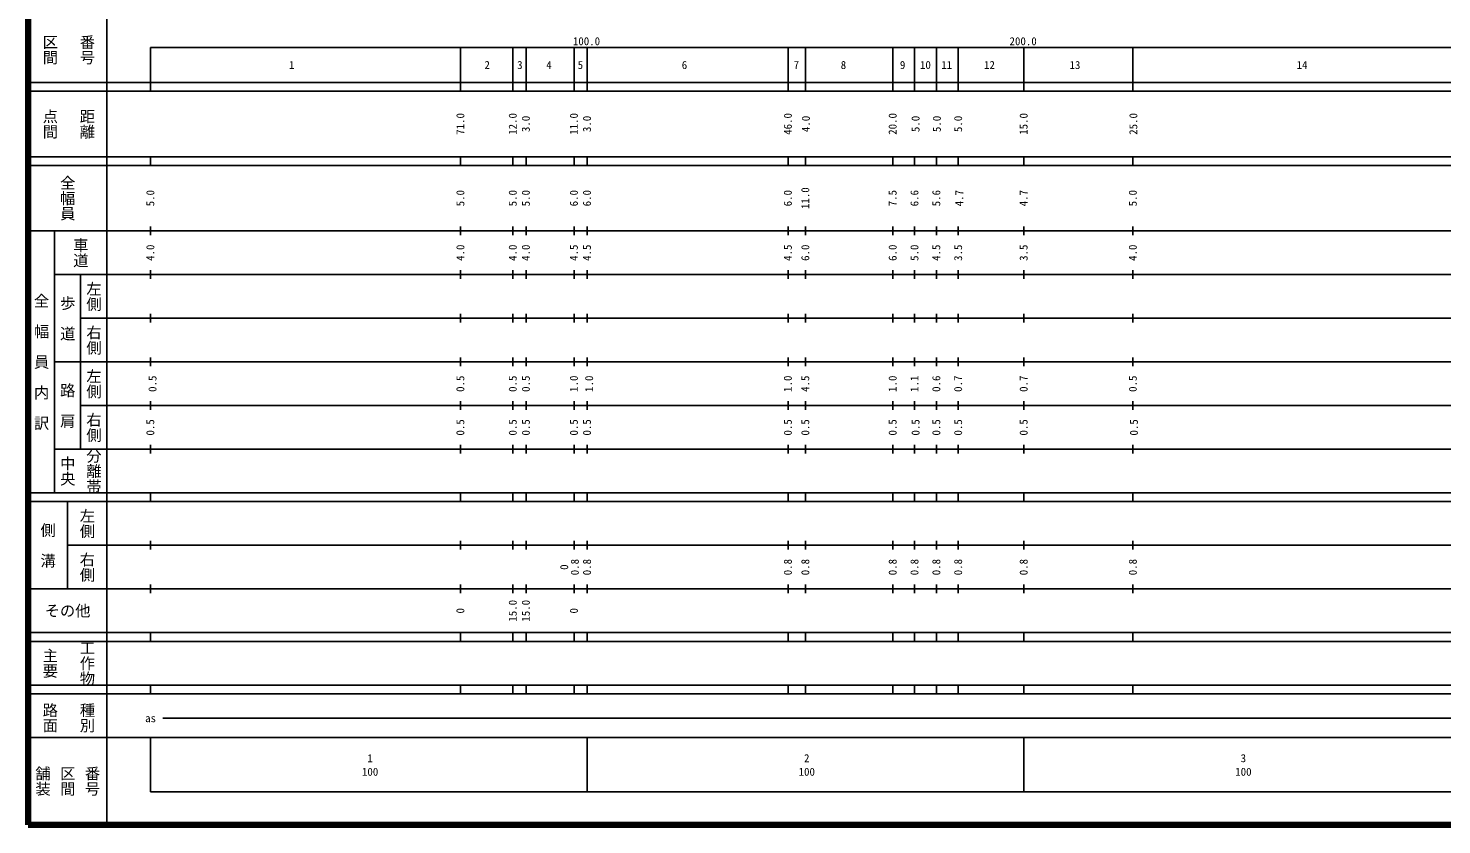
# Model space of a CAD drawing. Units: millimetres on the paper, enlarged 1000 times. Extents: x 40000 to 680000, y 20000 to 380000.
# Drawn here: x 40000 to 363711, y 20000 to 202409 of the extents above; entities that cross this region are included whole.
import ezdxf
from ezdxf.enums import TextEntityAlignment as Align

# ---------------------------------------------------------------- set-up
doc = ezdxf.new("R2010")
doc.units = ezdxf.units.MM
doc.header["$LTSCALE"] = 1000
doc.layers.add('M-TTL', color=2, linetype='Continuous', lineweight=140)
doc.layers.add('M-TTL-BAND', color=7, linetype='Continuous', lineweight=25)
doc.styles.add('@ＭＳ ゴシック', font='')
doc.styles.add('ＭＳ ゴシック', font='')
doc.styles.get('@ＭＳ ゴシック').set_extended_font_data('@MS Gothic')
doc.styles.get('ＭＳ ゴシック').set_extended_font_data('MS Gothic')

msp = doc.modelspace()

# ---------------------------------------------------------------- linework, layer by layer
at = {"layer": 'M-TTL'}
for p, q in [((40000, 380000), (40000, 20000)), ((40000, 20000), (680000, 20000))]:
    msp.add_line(p, q, dxfattribs=at)
at = {"layer": 'M-TTL-BAND'}
for p, q in [((58000, 370000), (58000, 20000)), ((68000, 198000), (579000, 198000)), ((68000, 198000), (68000, 188000)), ((139000, 198000), (139000, 188000)), ((151000, 198000), (151000, 188000)), ((154000, 198000), (154000, 188000)), ((165000, 198000), (165000, 188000)), ((168000, 198000), (168000, 188000)), ((214000, 198000), (214000, 188000)), ((218000, 198000), (218000, 188000)), ((238000, 198000), (238000, 188000)), ((243000, 198000), (243000, 188000)), ((248000, 198000), (248000, 188000)), ((253000, 198000), (253000, 188000)), ((268000, 198000), (268000, 188000)), ((293000, 198000), (293000, 188000)), ((40000, 190000), (579000, 190000)), ((40000, 188000), (579000, 188000)), ((40000, 173000), (579000, 173000)), ((68000, 171000), (68000, 173000)), ((139000, 173000), (139000, 171000)), ((151000, 173000), (151000, 171000)), ((154000, 173000), (154000, 171000)), ((165000, 173000), (165000, 171000)), ((168000, 171000), (168000, 173000)), ((214000, 173000), (214000, 171000)), ((218000, 173000), (218000, 171000)), ((238000, 173000), (238000, 171000)), ((243000, 173000), (243000, 171000)), ((248000, 173000), (248000, 171000)), ((253000, 173000), (253000, 171000)), ((268000, 171000), (268000, 173000)), ((293000, 173000), (293000, 171000)), ((40000, 171000), (579000, 171000)), ((40000, 156000), (579000, 156000)), ((46000, 96000), (46000, 156000)), ((68000, 155000), (68000, 157000)), ((139000, 157000), (139000, 155000)), ((151000, 157000), (151000, 155000)), ((154000, 157000), (154000, 155000)), ((165000, 157000), (165000, 155000)), ((168000, 155000), (168000, 157000)), ((214000, 157000), (214000, 155000)), ((218000, 157000), (218000, 155000)), ((238000, 157000), (238000, 155000)), ((243000, 157000), (243000, 155000)), ((248000, 157000), (248000, 155000)), ((253000, 157000), (253000, 155000)), ((268000, 155000), (268000, 157000)), ((293000, 157000), (293000, 155000)), ((46000, 146000), (579000, 146000)), ((52000, 146000), (52000, 106000)), ((68000, 145000), (68000, 147000)), ((139000, 147000), (139000, 145000)), ((151000, 147000), (151000, 145000)), ((154000, 147000), (154000, 145000)), ((165000, 147000), (165000, 145000)), ((168000, 145000), (168000, 147000)), ((214000, 147000), (214000, 145000)), ((218000, 147000), (218000, 145000)), ((238000, 147000), (238000, 145000)), ((243000, 147000), (243000, 145000)), ((248000, 147000), (248000, 145000)), ((253000, 147000), (253000, 145000)), ((268000, 145000), (268000, 147000)), ((293000, 147000), (293000, 145000)), ((52000, 136000), (579000, 136000)), ((68000, 135000), (68000, 137000)), ((139000, 137000), (139000, 135000)), ((151000, 137000), (151000, 135000)), ((154000, 137000), (154000, 135000)), ((165000, 137000), (165000, 135000)), ((168000, 135000), (168000, 137000)), ((214000, 137000), (214000, 135000)), ((218000, 137000), (218000, 135000)), ((238000, 137000), (238000, 135000)), ((243000, 137000), (243000, 135000)), ((248000, 137000), (248000, 135000)), ((253000, 137000), (253000, 135000)), ((268000, 135000), (268000, 137000)), ((293000, 137000), (293000, 135000)), ((68000, 125000), (68000, 127000)), ((139000, 127000), (139000, 125000)), ((151000, 127000), (151000, 125000)), ((154000, 127000), (154000, 125000)), ((165000, 127000), (165000, 125000)), ((168000, 125000), (168000, 127000)), ((214000, 127000), (214000, 125000)), ((218000, 127000), (218000, 125000)), ((238000, 127000), (238000, 125000)), ((243000, 127000), (243000, 125000)), ((248000, 127000), (248000, 125000)), ((253000, 127000), (253000, 125000)), ((268000, 125000), (268000, 127000)), ((293000, 127000), (293000, 125000)), ((46000, 126000), (579000, 126000)), ((68000, 115000), (68000, 117000)), ((139000, 117000), (139000, 115000)), ((151000, 117000), (151000, 115000)), ((154000, 117000), (154000, 115000)), ((165000, 117000), (165000, 115000)), ((168000, 115000), (168000, 117000)), ((214000, 117000), (214000, 115000)), ((218000, 117000), (218000, 115000)), ((238000, 117000), (238000, 115000)), ((243000, 117000), (243000, 115000)), ((248000, 117000), (248000, 115000)), ((253000, 117000), (253000, 115000)), ((268000, 115000), (268000, 117000)), ((293000, 117000), (293000, 115000)), ((52000, 116000), (579000, 116000)), ((68000, 105000), (68000, 107000)), ((139000, 107000), (139000, 105000)), ((151000, 107000), (151000, 105000)), ((154000, 107000), (154000, 105000)), ((165000, 107000), (165000, 105000)), ((168000, 105000), (168000, 107000)), ((214000, 107000), (214000, 105000)), ((218000, 107000), (218000, 105000)), ((238000, 107000), (238000, 105000)), ((243000, 107000), (243000, 105000)), ((248000, 107000), (248000, 105000)), ((253000, 107000), (253000, 105000)), ((268000, 105000), (268000, 107000)), ((293000, 107000), (293000, 105000)), ((46000, 106000), (579000, 106000)), ((40000, 96000), (579000, 96000)), ((40000, 94000), (579000, 94000)), ((49000, 94000), (49000, 74000)), ((68000, 94000), (68000, 96000)), ((139000, 96000), (139000, 94000)), ((151000, 96000), (151000, 94000)), ((154000, 96000), (154000, 94000)), ((165000, 96000), (165000, 94000)), ((168000, 94000), (168000, 96000)), ((214000, 96000), (214000, 94000)), ((218000, 96000), (218000, 94000)), ((238000, 96000), (238000, 94000)), ((243000, 96000), (243000, 94000)), ((248000, 96000), (248000, 94000)), ((253000, 96000), (253000, 94000)), ((268000, 94000), (268000, 96000)), ((293000, 96000), (293000, 94000)), ((68000, 83000), (68000, 85000)), ((139000, 85000), (139000, 83000)), ((151000, 85000), (151000, 83000)), ((154000, 85000), (154000, 83000)), ((165000, 85000), (165000, 83000)), ((168000, 83000), (168000, 85000)), ((214000, 85000), (214000, 83000)), ((218000, 85000), (218000, 83000)), ((238000, 85000), (238000, 83000)), ((243000, 85000), (243000, 83000)), ((248000, 85000), (248000, 83000)), ((253000, 85000), (253000, 83000)), ((268000, 83000), (268000, 85000)), ((293000, 85000), (293000, 83000)), ((49000, 84000), (579000, 84000)), ((68000, 73000), (68000, 75000)), ((139000, 75000), (139000, 73000)), ((151000, 75000), (151000, 73000)), ((154000, 75000), (154000, 73000)), ((165000, 75000), (165000, 73000)), ((168000, 73000), (168000, 75000)), ((214000, 75000), (214000, 73000)), ((218000, 75000), (218000, 73000)), ((238000, 75000), (238000, 73000)), ((243000, 75000), (243000, 73000)), ((248000, 75000), (248000, 73000)), ((253000, 75000), (253000, 73000)), ((268000, 73000), (268000, 75000)), ((293000, 75000), (293000, 73000)), ((40000, 74000), (579000, 74000)), ((40000, 64000), (579000, 64000)), ((40000, 62000), (579000, 62000)), ((68000, 62000), (68000, 64000)), ((139000, 64000), (139000, 62000)), ((151000, 64000), (151000, 62000)), ((154000, 64000), (154000, 62000)), ((165000, 64000), (165000, 62000)), ((168000, 62000), (168000, 64000)), ((214000, 64000), (214000, 62000)), ((218000, 64000), (218000, 62000)), ((238000, 64000), (238000, 62000)), ((243000, 64000), (243000, 62000)), ((248000, 64000), (248000, 62000)), ((253000, 64000), (253000, 62000)), ((268000, 62000), (268000, 64000)), ((293000, 64000), (293000, 62000)), ((40000, 52000), (579000, 52000)), ((68000, 50000), (68000, 52000)), ((139000, 52000), (139000, 50000)), ((151000, 52000), (151000, 50000)), ((154000, 52000), (154000, 50000)), ((165000, 52000), (165000, 50000)), ((168000, 50000), (168000, 52000)), ((214000, 52000), (214000, 50000)), ((218000, 52000), (218000, 50000)), ((238000, 52000), (238000, 50000)), ((243000, 52000), (243000, 50000)), ((248000, 52000), (248000, 50000)), ((253000, 52000), (253000, 50000)), ((268000, 50000), (268000, 52000)), ((293000, 52000), (293000, 50000)), ((40000, 50000), (579000, 50000)), ((70805, 44406), (565903, 44406)), ((40000, 40000), (579000, 40000)), ((68000, 40000), (68000, 27500)), ((168000, 40000), (168000, 27500)), ((268000, 40000), (268000, 27500)), ((68000, 27500), (579000, 27500))]:
    msp.add_line(p, q, dxfattribs=at)

# ---------------------------------------------------------------- texts
for s, height, rotation, style, p in [('番号', 2566, 270, '@ＭＳ ゴシック', (53500, 197500)), ('区間', 2566, 270, '@ＭＳ ゴシック', (45000, 197500)), ('点間', 2566, 270, '@ＭＳ ゴシック', (45000, 180500)), ('距離', 2566, 270, '@ＭＳ ゴシック', (53500, 180500)), ('71.0', 1833, 90, 'ＭＳ ゴシック', (138943, 180500)), ('12.0', 1833, 90, 'ＭＳ ゴシック', (150943, 180500)), ('3.0', 1833, 90, 'ＭＳ ゴシック', (153943, 180500)), ('11.0', 1833, 90, 'ＭＳ ゴシック', (164944, 180500)), ('3.0', 1833, 90, 'ＭＳ ゴシック', (167943, 180500)), ('46.0', 1833, 90, 'ＭＳ ゴシック', (213946, 180500)), ('4.0', 1833, 90, 'ＭＳ ゴシック', (218071, 180500)), ('20.0', 1833, 90, 'ＭＳ ゴシック', (237947, 180500)), ('5.0', 1833, 90, 'ＭＳ ゴシック', (243197, 180500)), ('5.0', 1833, 90, 'ＭＳ ゴシック', (248072, 180500)), ('5.0', 1833, 90, 'ＭＳ ゴシック', (252947, 180500)), ('15.0', 1833, 90, 'ＭＳ ゴシック', (267948, 180500)), ('25.0', 1833, 90, 'ＭＳ ゴシック', (293074, 180500)), ('全幅員', 2566, 270, '@ＭＳ ゴシック', (49000, 163500)), ('5.0', 1833, 90, 'ＭＳ ゴシック', (67940, 163500)), ('5.0', 1833, 90, 'ＭＳ ゴシック', (138943, 163500)), ('5.0', 1833, 90, 'ＭＳ ゴシック', (150943, 163500)), ('5.0', 1833, 90, 'ＭＳ ゴシック', (153943, 163500)), ('6.0', 1833, 90, 'ＭＳ ゴシック', (164944, 163500)), ('6.0', 1833, 90, 'ＭＳ ゴシック', (167940, 163500)), ('6.0', 1833, 90, 'ＭＳ ゴシック', (213946, 163500)), ('11.0', 1833, 90, 'ＭＳ ゴシック', (217946, 163500)), ('7.5', 1833, 90, 'ＭＳ ゴシック', (237947, 163500)), ('6.6', 1833, 90, 'ＭＳ ゴシック', (242947, 163500)), ('5.6', 1833, 90, 'ＭＳ ゴシック', (247947, 163500)), ('4.7', 1833, 90, 'ＭＳ ゴシック', (253197, 163500)), ('4.7', 1833, 90, 'ＭＳ ゴシック', (267948, 163500)), ('5.0', 1833, 90, 'ＭＳ ゴシック', (292948, 163500)), ('車道', 2566, 270, '@ＭＳ ゴシック', (52000, 151000)), ('4.0', 1833, 90, 'ＭＳ ゴシック', (67940, 151000)), ('4.0', 1833, 90, 'ＭＳ ゴシック', (138943, 151000)), ('4.0', 1833, 90, 'ＭＳ ゴシック', (150943, 151000)), ('4.0', 1833, 90, 'ＭＳ ゴシック', (153943, 151000)), ('4.5', 1833, 90, 'ＭＳ ゴシック', (164944, 151000)), ('4.5', 1833, 90, 'ＭＳ ゴシック', (167940, 151000)), ('4.5', 1833, 90, 'ＭＳ ゴシック', (213946, 151000)), ('6.0', 1833, 90, 'ＭＳ ゴシック', (217946, 151000)), ('6.0', 1833, 90, 'ＭＳ ゴシック', (237947, 151000)), ('5.0', 1833, 90, 'ＭＳ ゴシック', (242947, 151000)), ('4.5', 1833, 90, 'ＭＳ ゴシック', (247947, 151000)), ('3.5', 1833, 90, 'ＭＳ ゴシック', (252947, 151000)), ('3.5', 1833, 90, 'ＭＳ ゴシック', (267948, 151000)), ('4.0', 1833, 90, 'ＭＳ ゴシック', (292948, 151000)), ('左側', 2566, 270, '@ＭＳ ゴシック', (55000, 141000)), ('全\u3000幅\u3000員\u3000内\u3000訳', 2566, 270, '@ＭＳ ゴシック', (43000, 126000)), ('歩\u3000道', 2566, 270, '@ＭＳ ゴシック', (49000, 136000)), ('右側', 2566, 270, '@ＭＳ ゴシック', (55000, 131000)), ('左側', 2566, 270, '@ＭＳ ゴシック', (55000, 121000)), ('路\u3000肩', 2566, 270, '@ＭＳ ゴシック', (49000, 116000)), ('0.5', 1833, 90, 'ＭＳ ゴシック', (68440, 121000)), ('0.5', 1833, 90, 'ＭＳ ゴシック', (138943, 121000)), ('0.5', 1833, 90, 'ＭＳ ゴシック', (150943, 121000)), ('0.5', 1833, 90, 'ＭＳ ゴシック', (153943, 121000)), ('1.0', 1833, 90, 'ＭＳ ゴシック', (164944, 121000)), ('1.0', 1833, 90, 'ＭＳ ゴシック', (168440, 121000)), ('1.0', 1833, 90, 'ＭＳ ゴシック', (213946, 121000)), ('4.5', 1833, 90, 'ＭＳ ゴシック', (217946, 121000)), ('1.0', 1833, 90, 'ＭＳ ゴシック', (237947, 121000)), ('1.1', 1833, 90, 'ＭＳ ゴシック', (242947, 121000)), ('0.6', 1833, 90, 'ＭＳ ゴシック', (247947, 121000)), ('0.7', 1833, 90, 'ＭＳ ゴシック', (252947, 121000)), ('0.7', 1833, 90, 'ＭＳ ゴシック', (267948, 121000)), ('0.5', 1833, 90, 'ＭＳ ゴシック', (292948, 121000)), ('右側', 2566, 270, '@ＭＳ ゴシック', (55000, 111000)), ('0.5', 1833, 90, 'ＭＳ ゴシック', (67940, 111000)), ('0.5', 1833, 90, 'ＭＳ ゴシック', (138943, 111000)), ('0.5', 1833, 90, 'ＭＳ ゴシック', (150943, 111000)), ('0.5', 1833, 90, 'ＭＳ ゴシック', (153943, 111000)), ('0.5', 1833, 90, 'ＭＳ ゴシック', (164944, 111000)), ('0.5', 1833, 90, 'ＭＳ ゴシック', (167940, 111000)), ('0.5', 1833, 90, 'ＭＳ ゴシック', (213946, 111000)), ('0.5', 1833, 90, 'ＭＳ ゴシック', (217946, 111000)), ('0.5', 1833, 90, 'ＭＳ ゴシック', (237947, 111000)), ('0.5', 1833, 90, 'ＭＳ ゴシック', (243197, 111000)), ('0.5', 1833, 90, 'ＭＳ ゴシック', (247947, 111000)), ('0.5', 1833, 90, 'ＭＳ ゴシック', (252947, 111000)), ('0.5', 1833, 90, 'ＭＳ ゴシック', (267948, 111000)), ('0.5', 1833, 90, 'ＭＳ ゴシック', (293199, 111000)), ('中央', 2566, 270, '@ＭＳ ゴシック', (49000, 101000)), ('分離帯', 2566, 270, '@ＭＳ ゴシック', (55000, 101000)), ('左側', 2566, 270, '@ＭＳ ゴシック', (53500, 89000)), ('側\u3000溝', 2566, 270, '@ＭＳ ゴシック', (44500, 84000)), ('右側', 2566, 270, '@ＭＳ ゴシック', (53500, 79000)), ('0', 1833, 90, 'ＭＳ ゴシック', (162736, 79000)), ('0.8', 1833, 90, 'ＭＳ ゴシック', (165158, 79000)), ('0.8', 1833, 90, 'ＭＳ ゴシック', (167946, 79000)), ('0.8', 1833, 90, 'ＭＳ ゴシック', (213946, 79000)), ('0.8', 1833, 90, 'ＭＳ ゴシック', (217946, 79000)), ('0.8', 1833, 90, 'ＭＳ ゴシック', (237947, 79000)), ('0.8', 1833, 90, 'ＭＳ ゴシック', (242947, 79000)), ('0.8', 1833, 90, 'ＭＳ ゴシック', (247947, 79000)), ('0.8', 1833, 90, 'ＭＳ ゴシック', (252947, 79000)), ('0.8', 1833, 90, 'ＭＳ ゴシック', (267948, 79000)), ('0.8', 1833, 90, 'ＭＳ ゴシック', (292948, 79000)), ('15.0', 1833, 90, 'ＭＳ ゴシック', (150943, 69000)), ('15.0', 1833, 90, 'ＭＳ ゴシック', (153943, 69000)), ('0', 1833, 90, 'ＭＳ ゴシック', (138943, 69000)), ('0', 1833, 90, 'ＭＳ ゴシック', (164944, 69000)), ('工作物', 2566, 270, '@ＭＳ ゴシック', (53500, 57000)), ('主要', 2566, 270, '@ＭＳ ゴシック', (45000, 57000)), ('路面', 2566, 270, '@ＭＳ ゴシック', (45000, 44500)), ('種別', 2566, 270, '@ＭＳ ゴシック', (53500, 44500)), ('舗装', 2566, 270, '@ＭＳ ゴシック', (43333, 30000)), ('区間', 2566, 270, '@ＭＳ ゴシック', (49000, 30000)), ('番号', 2566, 270, '@ＭＳ ゴシック', (54667, 30000))]:
    msp.add_text(s, height=height, rotation=rotation, dxfattribs=dict(at, style=style)).set_placement(p, align=Align.MIDDLE_CENTER)
at = {"layer": 'M-TTL-BAND', "style": 'ＭＳ ゴシック'}
for s, height, p in [('100.0', 1833, (167844, 199445)), ('200.0', 1833, (267844, 199445)), ('1', 1833, (100349, 194000)), ('2', 1833, (145101, 194000)), ('3', 1833, (152582, 194000)), ('4', 1833, (159249, 194000)), ('5', 1833, (166451, 194000)), ('6', 1833, (190283, 194000)), ('7', 1833, (215909, 194000)), ('8', 1833, (226687, 194000)), ('9', 1833, (240243, 194000)), ('10', 1833, (245465, 194000)), ('11', 1833, (250355, 194000)), ('12', 1833, (260133, 194000)), ('13', 1833, (279717, 194000)), ('14', 1833, (331719, 194000)), ('その他', 2566, (49000, 69000)), ('as', 1833, (68006, 44406)), ('1', 1833, (118288, 35238)), ('2', 1833, (218288, 35238)), ('3', 1833, (318288, 35238)), ('100', 1833, (118288, 32131)), ('100', 1833, (218288, 32131)), ('100', 1833, (318288, 32131))]:
    msp.add_text(s, height=height, dxfattribs=at).set_placement(p, align=Align.MIDDLE_CENTER)

doc.saveas('drawing.dxf')
